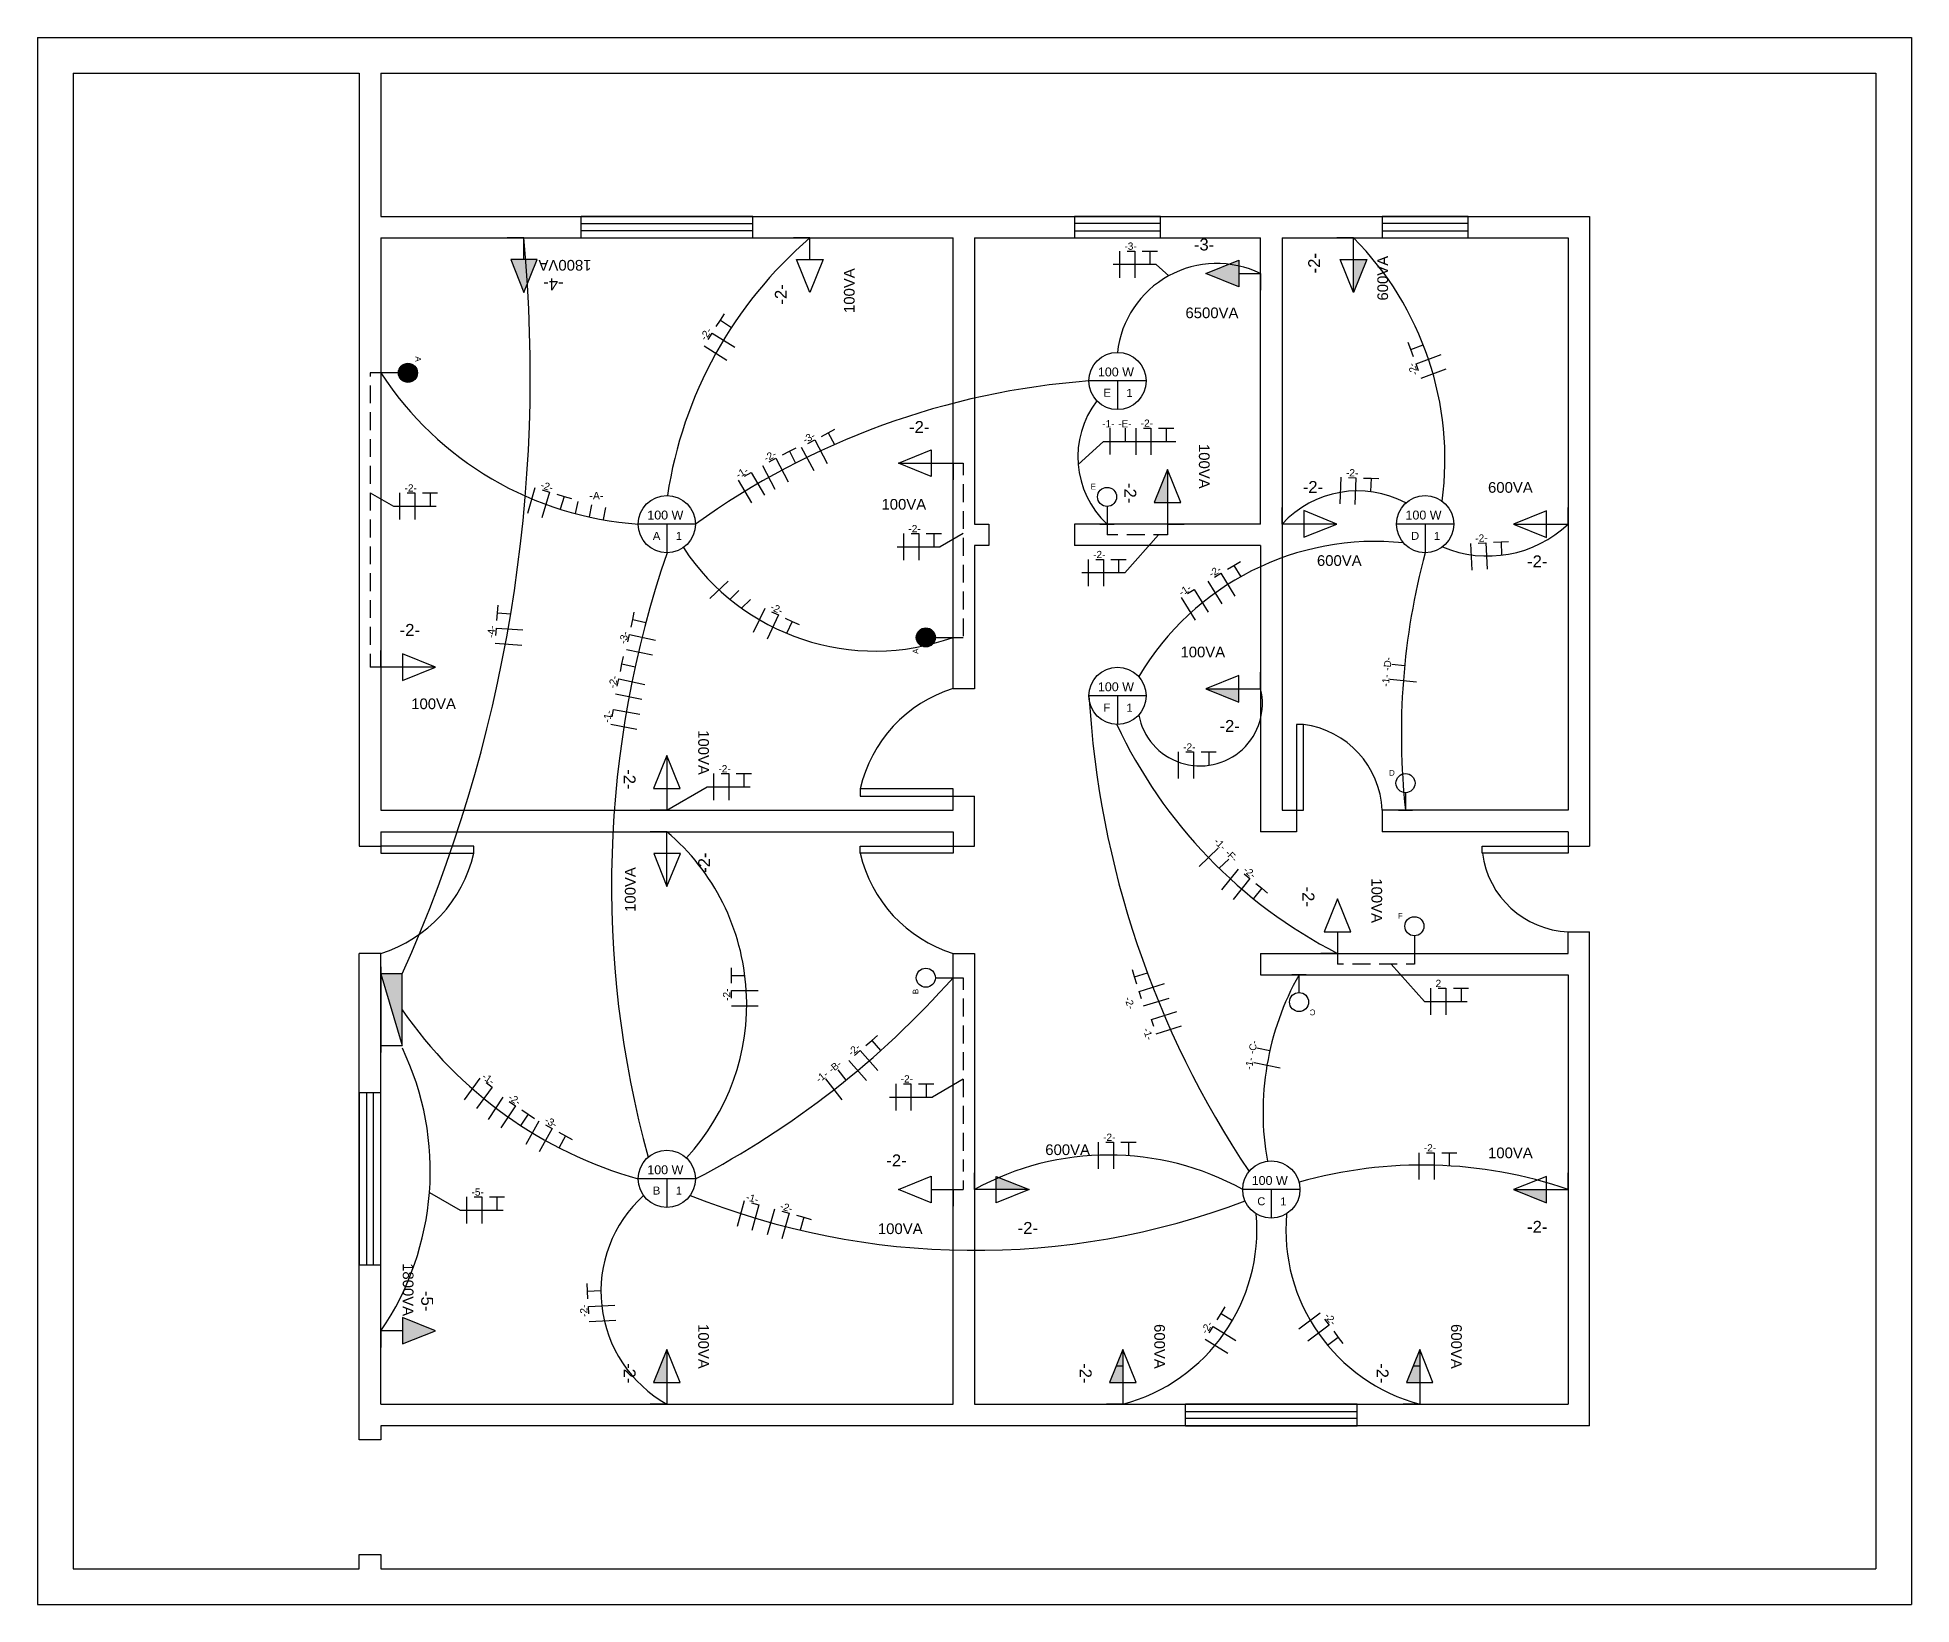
# Model space of a CAD drawing. Header units: millimetres. Extents: x -3873 to 17363, y -3177 to 7900.
# Drawn here: x -3873 to 9227, y -3107 to 7843 of the extents above; entities that cross this region are included whole.
import ezdxf
from ezdxf.enums import TextEntityAlignment as Align

# ---------------------------------------------------------------- set-up
doc = ezdxf.new("R2010")
doc.units = ezdxf.units.MM
for name, color, linetype in [('condutores', 2, 'Continuous'), ('eletroduto embutido na parede', 3, 'Continuous'), ('eletroduto embutido no teto', 170, 'Continuous'), ('interruptor', 190, 'Continuous'), ('luminária', 1, 'Continuous'), ('modelo', 7, 'Continuous'), ('ponto da tomada', 6, 'Continuous')]:
    doc.layers.add(name, color=color, linetype=linetype)
doc.styles.get("Standard").update_dxf_attribs({"font": ''})
doc.styles.get('Standard').set_extended_font_data('Arial')
pattern_1 = [(0, (0, 0), (0, 6.985), [5.08, -1.905]), (90, (0, 0), (-6.985, 4e-16), [5.08, -1.905])]

# ---------------------------------------------------------------- blocks, each defined once
blk = doc.blocks.new('PONTO TOMADA BAIXO')
at = {"layer": 'ponto da tomada', "color": 6}
for p, q in [((-0.152, 0.092), (-0.382, 0)), ((-0.382, 0), (-0.152, -0.094)), ((-0.152, -0.094), (-0.152, 0.092)), ((-0.152, 0), (0, 0)), ((0, 0), (0, 0.116)), ((0, 0), (0, -0.116))]:
    blk.add_line(p, q, dxfattribs=at)
at = {"layer": 'ponto da tomada'}
for tag, p, height in [('XXXVA', (-0.525, 0.237), 0.0745), ('-X-', (-0.467, -0.245), 0.0832)]:
    blk.add_attdef(tag, p, '', height=height, dxfattribs=at)
blk = doc.blocks.new('PONTO DE TOMADA ALTA')
at = {"layer": 'luminária'}
h = blk.add_hatch(dxfattribs=at)
h.set_pattern_fill('ANGLE', color=6)
h.set_pattern_definition([(0, (-2762.286, -2359.205), (0, 6.985), [5.08, -1.905]), (90, (-2762.286, -2359.205), (-6.985, 4e-16), [5.08, -1.905])])
h.paths.add_polyline_path([(0, 0.382), (-0.094, 0.152), (0.092, 0.152)])
at = {"layer": 'ponto da tomada'}
h = blk.add_hatch(color=6, dxfattribs=at)
h.dxf.hatch_style = 1
h.paths.add_polyline_path([(0, 0.382), (-0.094, 0.152), (0.092, 0.152)])
at = {"layer": 'ponto da tomada', "color": 6}
for p, q in [((0, 0.382), (-0.094, 0.152)), ((0.092, 0.152), (0, 0.382)), ((-0.094, 0.152), (0.092, 0.152)), ((0, 0.152), (0, 0)), ((0, 0), (-0.116, 0)), ((0, 0), (0.116, 0))]:
    blk.add_line(p, q, dxfattribs=at)
at = {"layer": 'ponto da tomada'}
for tag, p, height in [('-X-', (-0.278, 0.283), 0.0832), ('XXXVA', (-0.473, 0.154), 0.0745)]:
    blk.add_attdef(tag, p, '', height=height, dxfattribs=at)
blk = doc.blocks.new('PONTO DE TOMADA MEDIA')
at = {"layer": 'luminária'}
h = blk.add_hatch(dxfattribs=at)
h.set_pattern_fill('ANGLE', color=6)
h.set_pattern_definition([(0, (-2764.3344, -2355.388), (0, 6.985), [5.08, -1.905]), (90, (-2764.3344, -2355.388), (-6.985, 4e-16), [5.08, -1.905])])
h.paths.add_polyline_path([(0, 0.382), (-0.094, 0.152), (0, 0.152)])
at = {"layer": 'ponto da tomada'}
h = blk.add_hatch(dxfattribs=at)
h.set_pattern_fill('ANGLE', color=6)
h.set_pattern_definition(pattern_1)
h.paths.add_polyline_path([(0, 0.382), (-0.094, 0.152), (0, 0.152)])
at = {"layer": 'ponto da tomada', "color": 6}
for p, q in [((0, 0.382), (-0.094, 0.152)), ((0.092, 0.152), (0, 0.382)), ((0, 0.382), (0, 0.152)), ((-0.094, 0.152), (0.092, 0.152)), ((0, 0.152), (0, 0)), ((0, 0), (-0.116, 0)), ((0, 0), (0.116, 0))]:
    blk.add_line(p, q, dxfattribs=at)
at = {"layer": 'ponto da tomada'}
for tag, p, height in [('XXXVA', (0.219, 0.56), 0.0745), ('-X-', (-0.302, 0.287), 0.0832)]:
    blk.add_attdef(tag, p, '', height=height, rotation=270, dxfattribs=at)
blk = doc.blocks.new('PONTO DE TOMADA MEDIA 0.2')
at = {"layer": 'ponto da tomada'}
h = blk.add_hatch(color=6, dxfattribs=at)
h.dxf.hatch_style = 1
h.paths.add_polyline_path([(0, -0.152), (0, -0.382), (0.092, -0.152)])
at = {"layer": 'ponto da tomada', "color": 6}
for p, q in [((0, 0), (-0.116, 0)), ((0, 0), (0.116, 0)), ((0, -0.152), (0, 0)), ((0, -0.382), (-0.094, -0.152)), ((0.092, -0.152), (0, -0.382)), ((0, -0.382), (0, -0.152))]:
    blk.add_line(p, q, dxfattribs=at)
at = {"layer": 'ponto da tomada'}
blk.add_line((-0.094, -0.152), (0.092, -0.152), dxfattribs=at)
for tag, p, height in [('-X-', (-0.234, -0.248), 0.0832), ('XXXVA', (0.241, -0.438), 0.0745)]:
    blk.add_attdef(tag, p, '', height=height, rotation=90, dxfattribs=at)
blk = doc.blocks.new('INTERRUPTOR SIMPLES')
at = {"layer": 'interruptor'}
for p, q in [((-0.05, 0), (0.05, 0)), ((0, 0.123), (0, 0))]:
    blk.add_line(p, q, dxfattribs=at)
blk.add_circle((0, 0.19), 0.0667, dxfattribs=at)
blk.add_attdef('A', (-0.115, 0.242), '', height=0.0399, dxfattribs=at)
blk = doc.blocks.new('QUADRO DE DISTRIBUIÇÃO RESIDENCIAL')
at = {"layer": 'ponto da tomada'}
h = blk.add_hatch(color=6, dxfattribs=at)
h.dxf.hatch_style = 1
h.paths.add_polyline_path([(0.15, 0.25), (0, 0.25), (0.15, -0.25)])
for p, q in [((0, 0.3), (0, -0.3)), ((0.15, 0.25), (0, 0.25)), ((0, 0.25), (0.15, -0.25)), ((0.15, -0.25), (0.15, 0.25)), ((0, -0.25), (0.15, -0.25))]:
    blk.add_line(p, q, dxfattribs=at)
blk = doc.blocks.new('LUMINARIA')
at = {"layer": 'luminária'}
for p, q in [((0.2, 0), (-0.2, 0)), ((0, 0), (0, -0.2))]:
    blk.add_line(p, q, dxfattribs=at)
blk.add_circle((0, 0), 0.2, dxfattribs=at)
at = {"layer": 'luminária', "lineweight": 30, "flags": 104}
for tag, height, p in [('XXXW', 0.0648, (-0.129, 0.108)), ('X', 0.0723, (-0.121, -0.05)), ('X', 0.0723, (0.049, -0.05))]:
    blk.add_attdef(tag, text='', height=height, dxfattribs=at).set_placement(p, align=Align.TOP_LEFT)
blk = doc.blocks.new('LUMINARIA 007')
at = {"layer": 'ponto da tomada'}
blk.add_blockref('LUMINARIA', (0, 0), dxfattribs=at)
for tag, p, height in [('WWWX', (-0.137, 0.032), 0.0624), ('Z', (-0.098, -0.11), 0.0559), ('Y', (0.061, -0.112), 0.0559)]:
    blk.add_attdef(tag, p, '', height=height, dxfattribs=at)
blk = doc.blocks.new('PONTO DE TOMADA MEDIA 0.1')
at = {"layer": 'ponto da tomada'}
h = blk.add_hatch(color=6, dxfattribs=at)
h.dxf.hatch_style = 1
h.paths.add_polyline_path([(0.152, -0.092), (0.382, 0), (0.152, 0)])
at = {"layer": 'ponto da tomada', "color": 6}
for p, q in [((0, 0), (0, 0.116)), ((0.152, 0), (0, 0)), ((0, 0), (0, -0.116)), ((0.382, 0), (0.152, 0.094)), ((0.152, -0.092), (0.382, 0)), ((0.382, 0), (0.152, 0))]:
    blk.add_line(p, q, dxfattribs=at)
at = {"layer": 'ponto da tomada'}
blk.add_line((0.152, 0.094), (0.152, -0.092), dxfattribs=at)
for tag, p, height in [('-X-', (0.301, 0.227), 0.0832), ('XXXVA', (0.495, -0.315), 0.0745)]:
    blk.add_attdef(tag, p, '', height=height, dxfattribs=at)
blk = doc.blocks.new('PONTO DE TOMADA MEDIA 1')
at = {"layer": 'luminária'}
h = blk.add_hatch(dxfattribs=at)
h.set_pattern_fill('ANGLE', color=6)
h.set_pattern_definition([(0, (-2765.631, -2361.432), (0, 6.985), [5.08, -1.905]), (90, (-2765.631, -2361.432), (-6.985, 4e-16), [5.08, -1.905])])
h.paths.add_polyline_path([(-0.152, 0), (-0.152, 0.094), (-0.382, 0)])
at = {"layer": 'ponto da tomada'}
h = blk.add_hatch(dxfattribs=at)
h.set_pattern_fill('ANGLE', color=6)
h.set_pattern_definition(pattern_1)
h.paths.add_polyline_path([(-0.152, 0), (-0.382, 0), (-0.152, -0.092)])
at = {"layer": 'ponto da tomada', "color": 6}
for p, q in [((-0.382, 0), (-0.152, 0.094)), ((-0.152, 0.094), (-0.152, -0.092)), ((-0.152, 0), (0, 0)), ((0, 0), (0, 0.116)), ((0, 0), (0, -0.116)), ((-0.152, -0.092), (-0.382, 0)), ((-0.382, 0), (-0.152, 0))]:
    blk.add_line(p, q, dxfattribs=at)
at = {"layer": 'ponto da tomada'}
for tag, p, height in [('-X-', (-0.307, 0.212), 0.0832), ('XXXVA', (-0.5, -0.324), 0.0745)]:
    blk.add_attdef(tag, p, '', height=height, dxfattribs=at)
blk = doc.blocks.new('interruptor paralelo 007')
at = {"layer": 'interruptor'}
h = blk.add_hatch(color=256, dxfattribs=at)
h.dxf.hatch_style = 1
h.paths.add_polyline_path([(-0.257, 0, 1), (-0.123, 0, 1)])
for p, q in [((-0.123, 0), (0, 0)), ((0, -0.05), (0, 0.05))]:
    blk.add_line(p, q, dxfattribs=at)
blk.add_circle((-0.19, 0), 0.0667, dxfattribs=at)
blk.add_attdef('A', (-0.242, -0.115), '', height=0.0399, rotation=90, dxfattribs=at)
blk = doc.blocks.new('condutores fase neutro e terra')
at = {"layer": 'condutores'}
for p, q in [((-0.162, 0.142), (-0.162, -0.142)), ((-0.081, 0.142), (0, 0.142)), ((0, 0.142), (0, -0.142)), ((0.081, 0.142), (0.162, 0.142)), ((0.162, 0.142), (0.162, 0)), ((0.162, 0.142), (0.243, 0.142))]:
    blk.add_line(p, q, dxfattribs=at)
blk.add_attdef('-X-', (-0.11, 0.206), '', height=0.0773, dxfattribs=at)
blk = doc.blocks.new('condutor fase e neutro')
at = {"layer": 'condutores'}
for p, q in [((0, 0.142), (0, -0.142)), ((0.081, 0.142), (0.162, 0.142)), ((0.162, 0.142), (0.162, -0.142))]:
    blk.add_line(p, q, dxfattribs=at)
blk.add_attdef('-X-', (0.011, 0.152), '', height=0.0773, dxfattribs=at)
blk = doc.blocks.new('condutor fase e retorno')
at = {"layer": 'condutores'}
for p, q in [((0, 0.142), (0, -0.142)), ((0.162, 0.142), (0.162, 0))]:
    blk.add_line(p, q, dxfattribs=at)
for p, height in [((-0.083, 0.15), 0.0773), ((0.089, 0.15), 0.0751)]:
    blk.add_attdef('-X-', p, '', height=height, dxfattribs=at)
blk = doc.blocks.new('condutores virados')
at = {"layer": 'condutores'}
for p, q in [((-0.106, -0.093), (-0.106, 0)), ((0, -0.093), (0, 0.093)), ((0.106, -0.093), (0.106, 0.093)), ((-0.106, -0.093), (-0.159, -0.093)), ((-0.053, -0.093), (-0.106, -0.093)), ((0.053, -0.093), (0, -0.093))]:
    blk.add_line(p, q, dxfattribs=at)
blk.add_attdef('2', (0.014, -0.205), '', height=0.0507, dxfattribs=at)
blk = doc.blocks.new('condutor fase e neutrro virado')
at = {"layer": 'condutores'}
for p, q in [((0, -0.093), (0, 0.093)), ((0.106, -0.093), (0.106, 0.093)), ((0.053, -0.093), (0, -0.093))]:
    blk.add_line(p, q, dxfattribs=at)
blk.add_attdef('2', (0.047, -0.172), '', height=0.0505, dxfattribs=at)
blk = doc.blocks.new('3 retorno')
at = {"layer": 'condutores'}
for p, q in [((-0.079, 0.109), (-0.097, 0.024)), ((0.018, 0.085), (0, 0)), ((0.116, 0.065), (0.098, -0.019))]:
    blk.add_line(p, q, dxfattribs=at)
blk.add_attdef('X', (0.002, 0.122), '', height=0.053, dxfattribs=at)

msp = doc.modelspace()

# ---------------------------------------------------------------- hatches: boundary and pattern name
h = msp.add_hatch()
h.set_pattern_fill('ANGLE', color=6)
h.set_pattern_definition([(0, (0, -2.929), (0, 6.985), [5.08, -1.905]), (90, (0, -2.929), (-6.985, 4e-16), [5.08, -1.905])])
h.paths.add_polyline_path([(2772, 2350), (2771, 2349), (2772, 2349)])
h.paths.add_polyline_path([(2772, 2351), (2772, 2351), (2772, 2350), (2772, 2350)])
h.paths.add_polyline_path([(2773, 2350), (2772, 2350), (2772, 2350), (2773, 2350)])
at = {"layer": 'ponto da tomada'}
h = msp.add_hatch(color=6, dxfattribs=at)
h.dxf.hatch_style = 1
h.paths.add_polyline_path([(4526, 6288), (4295, 6193), (4526, 6102)])
h = msp.add_hatch(color=6, dxfattribs=at)
h.dxf.hatch_style = 1
h.paths.add_polyline_path([(4027, 4825), (3933, 4595), (4027, 4595)])
h = msp.add_hatch(color=6, dxfattribs=at)
h.dxf.hatch_style = 1
h.paths.add_polyline_path([(4295, 3293), (4526, 3199), (4526, 3293)])
h = msp.add_hatch(dxfattribs=at)
h.set_pattern_fill('ANSI32', color=6)
h.paths.add_polyline_path([(2751, 2363), (2751, 2363), (2751, 2363)])
h = msp.add_hatch(color=6, dxfattribs=at)
h.dxf.hatch_style = 1
h.paths.add_polyline_path([(6445, -207), (6676, -301), (6676, -207)])
h = msp.add_hatch(color=6, dxfattribs=at)
h.dxf.hatch_style = 1
h.paths.add_polyline_path([(-1321, -1100), (-1321, -1286), (-1091, -1194)])
h = msp.add_hatch(color=6, dxfattribs=at)
h.dxf.hatch_style = 1
h.paths.add_polyline_path([(527, -1555), (527, -1325), (433, -1555)])
h = msp.add_hatch(color=6, dxfattribs=at)
h.dxf.hatch_style = 1
h.paths.add_polyline_path([(3715, -1325), (3620, -1555), (3715, -1555)])
h = msp.add_hatch(color=6, dxfattribs=at)
h.dxf.hatch_style = 1
h.paths.add_polyline_path([(5790, -1325), (5695, -1555), (5790, -1555)])

# ---------------------------------------------------------------- linework, layer by layer
at = {"layer": 'condutores'}
for p, q in [((3947, 6258), (3647, 6258)), ((4036, 6178), (3947, 6258)), ((3402, 4860), (3580, 5021)), ((3580, 5021), (4085, 5021)), ((-1548, 4662), (-1385, 4569)), ((-1385, 4569), (-1085, 4569)), ((2599, 4378), (2437, 4284)), ((3963, 4368), (3728, 4103)), ((2137, 4284), (2437, 4284)), ((3728, 4103), (3428, 4103)), ((955, 4044), (828, 3923)), ((1031, 3978), (968, 3917)), ((1111, 3916), (1048, 3856)), ((527, 2443), (809, 2606)), ((809, 2606), (1109, 2606)), ((5590, 1368), (5822, 1107)), ((5822, 1107), (6122, 1107)), ((2599, 564), (2383, 439)), ((2083, 439), (2383, 439)), ((-1133, -227), (-917, -352)), ((-917, -352), (-617, -352))]:
    msp.add_line(p, q, dxfattribs=at)
at = {"layer": 'eletroduto embutido na parede'}
for p, q in [((-1473, 5500), (-1548, 5500)), ((-1548, 5500), (-1548, 5475)), ((-1548, 5412), (-1548, 5287)), ((-1548, 5225), (-1548, 5100)), ((-1548, 5037), (-1548, 4912)), ((-1548, 4850), (-1548, 4725)), ((2527, 4868), (2599, 4868)), ((2599, 4868), (2599, 4784)), ((2599, 4722), (2599, 4597)), ((-1548, 4662), (-1548, 4537)), ((-1548, 4475), (-1548, 4350)), ((2599, 4534), (2599, 4409)), ((2599, 4347), (2599, 4222)), ((3604, 4443), (3604, 4368)), ((3679, 4368), (3604, 4368)), ((3867, 4368), (3742, 4368)), ((4027, 4368), (3929, 4368)), ((4027, 4443), (4027, 4368)), ((-1548, 4287), (-1548, 4162)), ((-1548, 4100), (-1548, 3975)), ((2599, 4159), (2599, 4034)), ((2599, 3972), (2599, 3847)), ((-1548, 3912), (-1548, 3787)), ((-1548, 3725), (-1548, 3600)), ((2599, 3784), (2599, 3659)), ((-1548, 3537), (-1548, 3443)), ((2527, 3651), (2599, 3651)), ((-1473, 3443), (-1548, 3443)), ((5215, 1443), (5215, 1368)), ((5752, 1443), (5752, 1368)), ((5257, 1368), (5215, 1368)), ((5445, 1368), (5320, 1368)), ((5632, 1368), (5507, 1368)), ((5752, 1368), (5695, 1368)), ((2527, 1273), (2599, 1273)), ((2599, 1273), (2599, 1189)), ((2599, 1127), (2599, 1002)), ((2599, 939), (2599, 814)), ((2599, 752), (2599, 627)), ((2599, 564), (2599, 439)), ((2599, 377), (2599, 252)), ((2599, 189), (2599, 64)), ((2599, 2), (2599, -82)), ((2527, -207), (2599, -207)), ((2599, -144), (2599, -207))]:
    msp.add_line(p, q, dxfattribs=at)
at = {"layer": 'eletroduto embutido no teto'}
for centre, radius, start, end in [((-10646, 5482), 10218, 335.837, 5.3965), ((3453, 4202), 2955, 130.6779, 171.417), ((3765, 4893), 2201, 352.4473, 44.7864), ((4371, 5565), 699, 64.0417, 173.5797), ((487, 6777), 2339, 213.1004, 266.0903), ((3877, 63), 5395, 94.2479, 125.7183), ((4042, 4913), 642, 142.4423, 226.9978), ((5355, 3959), 716, 61.8921, 137.4703), ((6265, 5039), 819, 247.2288, 313.3189), ((7310, 1916), 7170, 161.0609, 195.3481), ((1983, 5161), 1605, 213.3283, 289.8256), ((5480, 2401), 1921, 84.1106, 149.4371), ((10565, 2976), 4904, 165.0262, 186.2372), ((4254, 3189), 436, 190.6549, 13.7914), ((10130, 3633), 6664, 183.3504, 213.8688), ((6789, 4505), 3443, 205.1242, 242.784), ((-495, 1089), 1580, 317.1617, 49.6848), ((-2189, 5460), 6307, 297.5443, 318.4037), ((6644, 335), 1950, 150.5613, 190.1523), ((1129, 2732), 2974, 214.4514, 254.3501), ((-3110, -77), 1983, 325.6883, 25.6252), ((3615, -1914), 1948, 61.2312, 118.7688), ((969, -919), 903, 132.0152, 240.7008), ((2680, 4712), 5344, 248.1368, 290.6997), ((3391, -489), 1260, 284.8873, 5.106), ((6114, -489), 1260, 174.894, 255.1127)]:
    msp.add_arc(centre, radius, start, end, dxfattribs=at)
at = {"layer": 'luminária'}
for p, q in [((-73, 6443), (-73, 6593)), ((1127, 6443), (1127, 6593)), ((3977, 6593), (3377, 6593)), ((3377, 6593), (3377, 6443)), ((3977, 6443), (3977, 6593)), ((6127, 6593), (5527, 6593)), ((5527, 6593), (5527, 6443)), ((6127, 6443), (6127, 6593)), ((-73, 6543), (1127, 6543)), ((1127, 6493), (-73, 6493)), ((3977, 6543), (3377, 6543)), ((3377, 6493), (3977, 6493)), ((3377, 6443), (3977, 6443)), ((6127, 6543), (5527, 6543)), ((5527, 6493), (6127, 6493)), ((5527, 6443), (6127, 6443)), ((4977, 3043), (4927, 3043)), ((4927, 3043), (4927, 2443)), ((4977, 2443), (4977, 3043)), ((2527, 2593), (1877, 2593)), ((1877, 2593), (1877, 2543)), ((1877, 2543), (2527, 2543)), ((2527, 2543), (2527, 2593)), ((4927, 2443), (4977, 2443)), ((-1473, 2193), (-1473, 2143)), ((-823, 2193), (-1473, 2193)), ((-1473, 2143), (-823, 2143)), ((-823, 2143), (-823, 2193)), ((1877, 2143), (1877, 2193)), ((1877, 2193), (2527, 2193)), ((2527, 2143), (1877, 2143)), ((2527, 2193), (2527, 2143)), ((6227, 2143), (6227, 2193)), ((6227, 2193), (6827, 2193)), ((6827, 2143), (6227, 2143)), ((6827, 2193), (6827, 2143)), ((-1473, 468), (-1623, 468)), ((-1623, 468), (-1623, -732)), ((-1573, 468), (-1573, -732)), ((-1523, -732), (-1523, 468)), ((-1473, -732), (-1473, 468)), ((-1623, -732), (-1473, -732)), ((4152, -1857), (4152, -1707)), ((5352, -1707), (4152, -1707)), ((4152, -1757), (5352, -1757)), ((5352, -1807), (4152, -1807)), ((5352, -1857), (5352, -1707)), ((4152, -1857), (5352, -1857))]:
    msp.add_line(p, q, dxfattribs=at)
at = {"layer": 'luminária', "color": 1}
for p, q in [((1127, 6593), (-73, 6593)), ((-73, 6443), (1127, 6443))]:
    msp.add_line(p, q, dxfattribs=at)
at = {"layer": 'luminária'}
for centre, radius, start, end in [((2813, 2377), 960, 107.2887, 166.9535), ((4894, 2415), 634, 2.5445, 82.4764), ((-1758, 2360), 960, 287.2887, 346.9535), ((2813, 2360), 960, 193.0465, 252.7113), ((6855, 2226), 633, 187.4832, 267.4959), ((5806, -3183), 3147, 71.056, 105.8582)]:
    msp.add_arc(centre, radius, start, end, dxfattribs=at)
at = {"layer": 'modelo'}
for p, q in [((-3873, 7843), (9227, 7843)), ((-3873, 7843), (-3873, -3107)), ((9227, 7843), (9227, -3107)), ((-3623, 7593), (-3623, -2857)), ((-3623, 7593), (-1623, 7593)), ((-1623, 7593), (-1623, 2193)), ((-1473, 7593), (-1473, 6593)), ((-1473, 7593), (8977, 7593)), ((8977, 7593), (8977, -2857)), ((-1473, 6593), (6977, 6593)), ((6977, 6593), (6977, 2193)), ((-1473, 6443), (2527, 6443)), ((-1473, 6443), (-1473, 2443)), ((2527, 3293), (2527, 6443)), ((2677, 6443), (4677, 6443)), ((2677, 6443), (2677, 4443)), ((4677, 4443), (4677, 6443)), ((4827, 6443), (6827, 6443)), ((4827, 6443), (4827, 2443)), ((6827, 6443), (6827, 2443)), ((2677, 4443), (2777, 4443)), ((2777, 4443), (2777, 4293)), ((3377, 4443), (3377, 4293)), ((4677, 4443), (3377, 4443)), ((2777, 4293), (2677, 4293)), ((2677, 4293), (2677, 3293)), ((4677, 4293), (3377, 4293)), ((4677, 4293), (4677, 2293)), ((2677, 3293), (2527, 3293)), ((2527, 2443), (2527, 2543)), ((2527, 2543), (2677, 2543)), ((2677, 2193), (2677, 2543)), ((4827, 2443), (4927, 2443)), ((4927, 2443), (4927, 2293)), ((6827, 2443), (5527, 2443)), ((5527, 2443), (5527, 2293)), ((-1473, 2293), (-1473, 2193)), ((2527, 2293), (2527, 2193)), ((4927, 2293), (4677, 2293)), ((6827, 2293), (5527, 2293)), ((6827, 2293), (6827, 2193)), ((-1623, 2193), (-1473, 2193)), ((2527, 2193), (2677, 2193)), ((6827, 2193), (6977, 2193)), ((6827, 1443), (6827, 1593)), ((6827, 1593), (6977, 1593)), ((6977, -1857), (6977, 1593)), ((-1623, -1957), (-1623, 1443)), ((-1473, 1443), (-1623, 1443)), ((-1473, -1707), (-1473, 1443)), ((2527, -1707), (2527, 1443)), ((2527, 1443), (2677, 1443)), ((2677, 1443), (2677, -1707)), ((4677, 1443), (6827, 1443)), ((4677, 1443), (4677, 1293)), ((4677, 1293), (6827, 1293)), ((6827, 1293), (6827, -1707)), ((-1473, -1707), (2527, -1707)), ((2677, -1707), (6827, -1707)), ((-1473, -1957), (-1623, -1957)), ((6977, -1857), (-1473, -1857)), ((-1473, -1857), (-1473, -1957)), ((-3623, -2857), (-1623, -2857)), ((-1623, -2857), (-1623, -2757)), ((-1623, -2757), (-1473, -2757)), ((-1473, -2757), (-1473, -2857)), ((-1473, -2857), (8977, -2857)), ((-3873, -3107), (9227, -3107))]:
    msp.add_line(p, q, dxfattribs=at)
for points in [[(-1473, 2443), (2527, 2443)], [(-1473, 2293), (2527, 2293)]]:
    msp.add_lwpolyline(points, dxfattribs=at)

# ---------------------------------------------------------------- block references
at = {"layer": 'condutores'}
ref = msp.add_blockref('condutores fase neutro e terra', (3797, 6258), dxfattribs=dict(at, xscale=656.1898620363495, yscale=656.1898620363495, zscale=656.1898620363495))
ref.add_attrib('-X-', '-3-', (3725, 6360), dxfattribs={"height": 50.7})
ref = msp.add_blockref('condutores fase neutro e terra', (923, 5728), dxfattribs=dict(at, xscale=656.1898620363496, yscale=656.1898620363496, zscale=656.1898620363496, rotation=57.79247041035166))
ref.add_attrib('-X-', '-2-', (798, 5722), dxfattribs={"height": 50.7, "rotation": 57.7925})
ref = msp.add_blockref('condutores fase neutro e terra', (5851, 5595), dxfattribs=dict(at, xscale=656.1898620363493, yscale=656.1898620363493, zscale=656.1898620363493, rotation=110.1722555043546))
ref.add_attrib('-X-', '-2-', (5780, 5493), dxfattribs={"height": 50.7, "rotation": 110.1723})
ref = msp.add_blockref('condutor fase e retorno', (3624, 5021), dxfattribs=dict(at, xscale=651.5347487047361, yscale=651.5347487047361, zscale=651.5347487047361))
ref.add_attrib('-X-', '-1-', (3570, 5119), dxfattribs={"height": 50.4})
ref.add_attrib('-X-', '-E-', (3683, 5119), dxfattribs={"height": 49})
ref = msp.add_blockref('condutores fase neutro e terra', (3911, 5021), dxfattribs=dict(at, xscale=656.1898620363495, yscale=656.1898620363495, zscale=656.1898620363495))
ref.add_attrib('-X-', '-2-', (3839, 5123), dxfattribs={"height": 50.7})
ref = msp.add_blockref('condutores fase neutro e terra', (1604, 4949), dxfattribs=dict(at, xscale=656.1898620363495, yscale=656.1898620363495, zscale=656.1898620363495, rotation=27.97495744914413))
ref.add_attrib('-X-', '-3-', (1493, 5005), dxfattribs={"height": 50.7, "rotation": 27.975})
ref = msp.add_blockref('condutores fase neutro e terra', (1332, 4820), dxfattribs=dict(at, xscale=656.1898620363495, yscale=656.1898620363495, zscale=656.1898620363495, rotation=27.50303414493224))
ref.add_attrib('-X-', '-2-', (1221, 4877), dxfattribs={"height": 50.7, "rotation": 27.503})
ref = msp.add_blockref('condutores fase neutro e terra', (-1235, 4569), dxfattribs=dict(at, xscale=656.1898620363495, yscale=656.1898620363495, zscale=656.1898620363495))
ref.add_attrib('-X-', '-2-', (-1307, 4670), dxfattribs={"height": 50.7})
ref = msp.add_blockref('condutores fase neutro e terra', (-320, 4577), dxfattribs=dict(at, xscale=656.1898620363494, yscale=656.1898620363494, zscale=656.1898620363494, rotation=343.5888850671102))
ref.add_attrib('-X-', '-2-', (-360, 4695), dxfattribs={"height": 50.7, "rotation": 343.5889})
for p, xscale, yscale, zscale, rotation in [((1071, 4671), 652.5602323247581, 652.5602323247581, 652.5602323247581, 30.38119435059604), ((4171, 3850), 655.942301783014, 655.942301783014, 655.942301783014, 31.80908555617397), ((226, 3027), 655.942301783014, 655.942301783014, 655.942301783014, 79.43302410866902), ((-835, 496), 655.9423017830142, 655.9423017830142, 655.9423017830142, 323.9863041221088), ((1043, -375), 655.9423017830139, 655.9423017830139, 655.9423017830139, 344.827417739016)]:
    msp.add_blockref('condutor fase e neutro', p, dxfattribs=dict(at, xscale=xscale, yscale=yscale, zscale=zscale, rotation=rotation)).add_auto_attribs({'-X-': '-1-'})
ref = msp.add_blockref('condutores fase neutro e terra', (5340, 4674), dxfattribs=dict(at, xscale=656.1898620363495, yscale=656.1898620363495, zscale=656.1898620363495, rotation=357.7165855385846))
ref.add_attrib('-X-', '-2-', (5273, 4778), dxfattribs={"height": 50.7, "rotation": 357.7166})
ref = msp.add_blockref('condutores fase neutro e terra', (2287, 4284), dxfattribs=dict(at, xscale=656.1898620363495, yscale=656.1898620363495, zscale=656.1898620363495))
ref.add_attrib('-X-', '-2-', (2215, 4386), dxfattribs={"height": 50.7})
ref = msp.add_blockref('condutores fase neutro e terra', (6256, 4220), dxfattribs=dict(at, xscale=656.1898620363496, yscale=656.1898620363496, zscale=656.1898620363496, rotation=2.774486996358901))
ref.add_attrib('-X-', '-2-', (6179, 4318), dxfattribs={"height": 50.7, "rotation": 2.7745})
ref = msp.add_blockref('condutores fase neutro e terra', (3578, 4103), dxfattribs=dict(at, xscale=656.1898620363495, yscale=656.1898620363495, zscale=656.1898620363495))
ref.add_attrib('-X-', '-2-', (3506, 4205), dxfattribs={"height": 50.7})
ref = msp.add_blockref('condutores fase neutro e terra', (4448, 4020), dxfattribs=dict(at, xscale=656.1898620363494, yscale=656.1898620363494, zscale=656.1898620363494, rotation=31.28232714556369))
ref.add_attrib('-X-', '-2-', (4334, 4069), dxfattribs={"height": 50.7, "rotation": 31.2823})
ref = msp.add_blockref('condutores fase neutro e terra', (-572, 3710), dxfattribs=dict(at, xscale=656.1898620363501, yscale=656.1898620363501, zscale=656.1898620363501, rotation=85.78410813047776))
ref.add_attrib('-X-', '-4-', (-679, 3646), dxfattribs={"height": 50.7, "rotation": 85.7841})
ref = msp.add_blockref('condutores fase neutro e terra', (357, 3652), dxfattribs=dict(at, xscale=656.1898620363498, yscale=656.1898620363498, zscale=656.1898620363498, rotation=77.91315084054298))
ref.add_attrib('-X-', '-3-', (242, 3603), dxfattribs={"height": 50.7, "rotation": 77.9132})
ref = msp.add_blockref('condutores fase neutro e terra', (1267, 3724), dxfattribs=dict(at, xscale=656.1898620363495, yscale=656.1898620363495, zscale=656.1898620363495, rotation=334.7913246426369))
ref.add_attrib('-X-', '-2-', (1245, 3847), dxfattribs={"height": 50.7, "rotation": 334.7913})
ref = msp.add_blockref('condutores fase neutro e terra', (282, 3342), dxfattribs=dict(at, xscale=656.1898620363498, yscale=656.1898620363498, zscale=656.1898620363498, rotation=77.91315084054298))
ref.add_attrib('-X-', '-2-', (167, 3293), dxfattribs={"height": 50.7, "rotation": 77.9132})
ref = msp.add_blockref('condutor fase e retorno', (5675, 3350), dxfattribs=dict(at, xscale=651.534748704736, yscale=651.534748704736, zscale=651.534748704736, rotation=84.27746397225134))
ref.add_attrib('-X-', '-1-', (5573, 3305), dxfattribs={"height": 50.4, "rotation": 84.2775})
ref.add_attrib('-X-', '-D-', (5584, 3417), dxfattribs={"height": 49, "rotation": 84.2775})
ref = msp.add_blockref('condutores fase neutro e terra', (4208, 2758), dxfattribs=dict(at, xscale=656.1898620363495, yscale=656.1898620363495, zscale=656.1898620363495))
ref.add_attrib('-X-', '-2-', (4136, 2860), dxfattribs={"height": 50.7})
ref = msp.add_blockref('condutores fase neutro e terra', (959, 2606), dxfattribs=dict(at, xscale=656.1898620363495, yscale=656.1898620363495, zscale=656.1898620363495))
ref.add_attrib('-X-', '-2-', (887, 2708), dxfattribs={"height": 50.7})
ref = msp.add_blockref('condutor fase e retorno', (4315, 2114), dxfattribs=dict(at, xscale=651.534748704736, yscale=651.534748704736, zscale=651.534748704736, rotation=314.1732508763255))
ref.add_attrib('-X-', '-1-', (4347, 2221), dxfattribs={"height": 50.4, "rotation": 314.1733})
ref.add_attrib('-X-', '-F-', (4426, 2140), dxfattribs={"height": 49, "rotation": 314.1733})
ref = msp.add_blockref('condutores fase neutro e terra', (4544, 1893), dxfattribs=dict(at, xscale=656.1898620363492, yscale=656.1898620363492, zscale=656.1898620363492, rotation=321.0151798832469))
ref.add_attrib('-X-', '-2-', (4552, 2017), dxfattribs={"height": 50.7, "rotation": 321.0152})
ref = msp.add_blockref('condutores fase neutro e terra', (1072, 1183), dxfattribs=dict(at, xscale=656.1898620363495, yscale=656.1898620363495, zscale=656.1898620363495, rotation=90))
ref.add_attrib('-X-', '-2-', (970, 1111), dxfattribs={"height": 50.7, "rotation": 90})
ref = msp.add_blockref('condutores fase neutro e terra', (5972, 1107), dxfattribs=dict(at, xscale=656.1898620363495, yscale=656.1898620363495, zscale=656.1898620363495))
ref.add_attrib('-X-', '2', (5900, 1208), dxfattribs={"height": 50.7})
ref = msp.add_blockref('condutores fase neutro e terra', (1940, 694), dxfattribs=dict(at, xscale=656.1898620363493, yscale=656.1898620363493, zscale=656.1898620363493, rotation=41.17361515281426))
ref.add_attrib('-X-', '-2-', (1819, 723), dxfattribs={"height": 50.7, "rotation": 41.1736})
ref = msp.add_blockref('condutor fase e retorno', (4722, 662), dxfattribs=dict(at, xscale=651.5347487047361, yscale=651.5347487047361, zscale=651.5347487047361, rotation=79.03032217606676))
ref.add_attrib('-X-', '-1-', (4616, 627), dxfattribs={"height": 50.4, "rotation": 79.0303})
ref.add_attrib('-X-', '-C-', (4638, 737), dxfattribs={"height": 49, "rotation": 79.0303})
ref = msp.add_blockref('condutor fase e retorno', (1693, 493), dxfattribs=dict(at, xscale=651.5347487047361, yscale=651.5347487047361, zscale=651.5347487047361, rotation=37.34590764457776))
ref.add_attrib('-X-', '-1-', (1591, 537), dxfattribs={"height": 50.4, "rotation": 37.3459})
ref.add_attrib('-X-', '-B-', (1680, 606), dxfattribs={"height": 49, "rotation": 37.3459})
ref = msp.add_blockref('condutores fase neutro e terra', (2233, 439), dxfattribs=dict(at, xscale=656.1898620363495, yscale=656.1898620363495, zscale=656.1898620363495))
ref.add_attrib('-X-', '-2-', (2161, 541), dxfattribs={"height": 50.7})
ref = msp.add_blockref('condutores fase neutro e terra', (-583, 301), dxfattribs=dict(at, xscale=656.1898620363495, yscale=656.1898620363495, zscale=656.1898620363495, rotation=326.4354309879682))
ref.add_attrib('-X-', '-2-', (-587, 425), dxfattribs={"height": 50.7, "rotation": 326.4354})
ref = msp.add_blockref('condutores fase neutro e terra', (-320, 139), dxfattribs=dict(at, xscale=656.1898620363496, yscale=656.1898620363496, zscale=656.1898620363496, rotation=331.1422320519943))
ref.add_attrib('-X-', '-3-', (-333, 263), dxfattribs={"height": 50.7, "rotation": 331.1422})
ref = msp.add_blockref('condutores fase neutro e terra', (3648, 31), dxfattribs=dict(at, xscale=656.1898620363495, yscale=656.1898620363495, zscale=656.1898620363495))
ref.add_attrib('-X-', '-2-', (3576, 133), dxfattribs={"height": 50.7})
ref = msp.add_blockref('condutores fase neutro e terra', (5890, -43), dxfattribs=dict(at, xscale=656.1898620363495, yscale=656.1898620363495, zscale=656.1898620363495))
ref.add_attrib('-X-', '-2-', (5818, 59), dxfattribs={"height": 50.7})
ref = msp.add_blockref('condutores fase neutro e terra', (-767, -352), dxfattribs=dict(at, xscale=656.1898620363495, yscale=656.1898620363495, zscale=656.1898620363495))
ref.add_attrib('-X-', '-5-', (-839, -250), dxfattribs={"height": 50.7})
ref = msp.add_blockref('condutores fase neutro e terra', (1356, -462), dxfattribs=dict(at, xscale=656.1898620363493, yscale=656.1898620363493, zscale=656.1898620363493, rotation=344.3006593284057))
ref.add_attrib('-X-', '-2-', (1314, -344), dxfattribs={"height": 50.7, "rotation": 344.3007})
ref = msp.add_blockref('condutores fase neutro e terra', (71, -1019), dxfattribs=dict(at, xscale=656.1898620363495, yscale=656.1898620363495, zscale=656.1898620363495, rotation=92.70033947877597))
ref.add_attrib('-X-', '-2-', (-27, -1096), dxfattribs={"height": 50.7, "rotation": 92.7003})
ref = msp.add_blockref('condutores fase neutro e terra', (4425, -1212), dxfattribs=dict(at, xscale=656.1898620363495, yscale=656.1898620363495, zscale=656.1898620363495, rotation=58.34511745795758))
ref.add_attrib('-X-', '-2-', (4300, -1220), dxfattribs={"height": 50.7, "rotation": 58.3451})
ref = msp.add_blockref('condutores fase neutro e terra', (5082, -1211), dxfattribs=dict(at, xscale=656.1898620363495, yscale=656.1898620363495, zscale=656.1898620363495, rotation=306.929837037267))
ref.add_attrib('-X-', '-2-', (5120, -1092), dxfattribs={"height": 50.7, "rotation": 306.9298})
at = {"layer": 'interruptor', "xscale": 1000, "yscale": 1000, "zscale": 1000, "rotation": 180}
msp.add_blockref('interruptor paralelo 007', (-1473, 5500), dxfattribs=at).add_auto_attribs({'A': 'A'})
at = {"layer": 'interruptor', "xscale": 1000, "yscale": 1000, "zscale": 1000}
msp.add_blockref('interruptor paralelo 007', (2527, 3651), dxfattribs=at).add_auto_attribs({'A': 'A'})
at = {"layer": 'luminária', "color": 1}
ref = msp.add_blockref('LUMINARIA 007', (3677, 5443), dxfattribs=dict(at, xscale=1000, yscale=1000, zscale=1000))
ref.add_attrib('Z', 'E', (3579, 5333), dxfattribs={"color": 1, "height": 55.9})
ref.add_attrib('Y', '1', (3739, 5332), dxfattribs={"color": 1, "height": 55.9})
ref.add_attrib('WWWX', '100 W', (3540, 5475), dxfattribs={"color": 1, "height": 62.4})
ref = msp.add_blockref('LUMINARIA 007', (527, 4443), dxfattribs=dict(at, xscale=1000, yscale=1000, zscale=1000))
ref.add_attrib('Z', 'A', (429, 4333), dxfattribs={"color": 1, "height": 55.9})
ref.add_attrib('Y', '1', (589, 4332), dxfattribs={"color": 1, "height": 55.9})
ref.add_attrib('WWWX', '100 W', (390, 4475), dxfattribs={"color": 1, "height": 62.4})
ref = msp.add_blockref('LUMINARIA 007', (5827, 4443), dxfattribs=dict(at, xscale=1000, yscale=1000, zscale=1000))
ref.add_attrib('Z', 'D', (5729, 4333), dxfattribs={"color": 1, "height": 55.9})
ref.add_attrib('Y', '1', (5889, 4332), dxfattribs={"color": 1, "height": 55.9})
ref.add_attrib('WWWX', '100 W', (5690, 4475), dxfattribs={"color": 1, "height": 62.4})
ref = msp.add_blockref('LUMINARIA 007', (3677, 3243), dxfattribs=dict(at, xscale=1000, yscale=1000, zscale=1000))
ref.add_attrib('Z', 'F', (3579, 3133), dxfattribs={"color": 1, "height": 55.9})
ref.add_attrib('Y', '1', (3739, 3132), dxfattribs={"color": 1, "height": 55.9})
ref.add_attrib('WWWX', '100 W', (3540, 3275), dxfattribs={"color": 1, "height": 62.4})
ref = msp.add_blockref('LUMINARIA 007', (527, -132), dxfattribs=dict(at, xscale=1000, yscale=1000, zscale=1000))
ref.add_attrib('Z', 'B', (429, -242), dxfattribs={"color": 1, "height": 55.9})
ref.add_attrib('Y', '1', (589, -243), dxfattribs={"color": 1, "height": 55.9})
ref.add_attrib('WWWX', '100 W', (390, -100), dxfattribs={"color": 1, "height": 62.4})
ref = msp.add_blockref('LUMINARIA 007', (4752, -207), dxfattribs=dict(at, xscale=1000, yscale=1000, zscale=1000))
ref.add_attrib('Z', 'C', (4654, -317), dxfattribs={"color": 1, "height": 55.9})
ref.add_attrib('Y', '1', (4814, -318), dxfattribs={"color": 1, "height": 55.9})
ref.add_attrib('WWWX', '100 W', (4615, -175), dxfattribs={"color": 1, "height": 62.4})
at = {"layer": 'modelo', "xscale": 1000, "yscale": 1000, "zscale": 1000}
for name, p, values in [('INTERRUPTOR SIMPLES', (3604, 4443), {'A': 'E'}), ('3 retorno', (-17, 4493), {'X': '-A-'}), ('INTERRUPTOR SIMPLES', (5690, 2443), {'A': 'D'}), ('INTERRUPTOR SIMPLES', (5752, 1443), {'A': 'F'})]:
    msp.add_blockref(name, p, dxfattribs=at).add_auto_attribs(values)
msp.add_blockref('QUADRO DE DISTRIBUIÇÃO RESIDENCIAL', (-1473, 1050), dxfattribs=at)
at = {"layer": 'modelo'}
for name, p, xscale, yscale, zscale, rotation, values in [('INTERRUPTOR SIMPLES', (2527, 1273), 1000, 1000, 1000, 90, {'A': 'B'}), ('condutores virados', (3917, 1205), 1000, 1000, 1000, 287.2513532323881, {'2': '-2-'}), ('INTERRUPTOR SIMPLES', (4946, 1293), 1000, 1000, 1000, 180, {'A': 'C'}), ('condutor fase e neutrro virado', (4004, 1010), 999.9999999999998, 999.9999999999998, 999.9999999999998, 287.6185948644248, {'2': '-1-'})]:
    msp.add_blockref(name, p, dxfattribs=dict(at, xscale=xscale, yscale=yscale, zscale=zscale, rotation=rotation)).add_auto_attribs(values)
at = {"layer": 'ponto da tomada', "xscale": 1000, "yscale": 1000, "zscale": 1000}
for name, p, rotation, values in [('PONTO DE TOMADA ALTA', (-473, 6443), 180, {'XXXVA': '1800VA', '-X-': '-4-'}), ('PONTO DE TOMADA MEDIA', (6827, 4443), 90, {'XXXVA': '600VA', '-X-': '-2-'}), ('PONTO DE TOMADA MEDIA', (4677, 3293), 90, {'XXXVA': '100VA', '-X-': '-2-'}), ('PONTO DE TOMADA MEDIA', (527, 2293), 180, {'XXXVA': '100VA', '-X-': '-2-'}), ('PONTO TOMADA BAIXO', (5215, 1443), 270, {'-X-': '-2-', 'XXXVA': '100VA'}), ('PONTO DE TOMADA MEDIA', (6827, -207), 90, {'XXXVA': '100VA', '-X-': '-2-'}), ('PONTO DE TOMADA ALTA', (-1473, -1194), 270, {'XXXVA': '1800VA', '-X-': '-5-'})]:
    msp.add_blockref(name, p, dxfattribs=dict(at, rotation=rotation)).add_auto_attribs(values)
at = {"layer": 'ponto da tomada'}
ref = msp.add_blockref('PONTO TOMADA BAIXO', (1527, 6443), dxfattribs=dict(at, xscale=-1000, yscale=1000, zscale=1000, rotation=270))
ref.add_attrib('-X-', '-2-', (1365, 5977), dxfattribs={"height": 83.2, "rotation": 90})
ref.add_attrib('XXXVA', '100VA', (1839, 5918), dxfattribs={"height": 74.5, "rotation": 90})
ref = msp.add_blockref('PONTO TOMADA BAIXO', (4677, 6193), dxfattribs=dict(at, xscale=-1000, yscale=1000, zscale=1000, rotation=180))
ref.add_attrib('-X-', '-3-', (4211, 6355), dxfattribs={"height": 83.2})
ref.add_attrib('XXXVA', '6500VA', (4152, 5882), dxfattribs={"height": 74.5})
at = {"layer": 'ponto da tomada', "xscale": 1000, "yscale": 1000, "zscale": 1000}
for name, p, values in [('PONTO DE TOMADA MEDIA 0.2', (5327, 6443), {'XXXVA': '600VA', '-X-': '-2-'}), ('PONTO DE TOMADA MEDIA 1', (2527, 4868), {'XXXVA': '100VA', '-X-': '-2-'}), ('PONTO DE TOMADA MEDIA', (4027, 4443), {'XXXVA': '100VA', '-X-': '-2-'}), ('PONTO DE TOMADA MEDIA', (527, 2443), {'XXXVA': '100VA', '-X-': '-2-'}), ('PONTO DE TOMADA MEDIA', (527, -1707), {'XXXVA': '100VA', '-X-': '-2-'}), ('PONTO DE TOMADA MEDIA', (3715, -1707), {'XXXVA': '600VA', '-X-': '-2-'}), ('PONTO DE TOMADA MEDIA', (5790, -1707), {'XXXVA': '600VA', '-X-': '-2-'})]:
    msp.add_blockref(name, p, dxfattribs=at).add_auto_attribs(values)
at = {"layer": 'ponto da tomada'}
ref = msp.add_blockref('PONTO DE TOMADA MEDIA', (4827, 4443), dxfattribs=dict(at, xscale=1000, yscale=1000, zscale=1000, rotation=270))
ref.add_attrib('XXXVA', '600VA', (5071, 4151), dxfattribs={"height": 74.5})
ref.add_attrib('-X-', '-2-', (4972, 4661), dxfattribs={"height": 83.2})
ref = msp.add_blockref('PONTO DE TOMADA MEDIA', (-1473, 3443), dxfattribs=dict(at, xscale=1000, yscale=1000, zscale=1000, rotation=270))
ref.add_attrib('XXXVA', '100VA', (-1260, 3150), dxfattribs={"height": 74.5})
ref.add_attrib('-X-', '-2-', (-1341, 3662), dxfattribs={"height": 83.2})
ref = msp.add_blockref('PONTO TOMADA BAIXO', (2527, -207), dxfattribs=dict(at, xscale=-1000, yscale=1000, zscale=1000, rotation=180))
ref.add_attrib('-X-', '-2-', (2061, -45), dxfattribs={"height": 83.2})
ref.add_attrib('XXXVA', '100VA', (2002, -518), dxfattribs={"height": 74.5})
ref = msp.add_blockref('PONTO DE TOMADA MEDIA 0.1', (2677, -207), dxfattribs=dict(at, xscale=-1000, yscale=1000, zscale=1000, rotation=180))
ref.add_attrib('XXXVA', '600VA', (3172, 34), dxfattribs={"height": 74.5})
ref.add_attrib('-X-', '-2-', (2979, -517), dxfattribs={"height": 83.2})

doc.saveas('drawing.dxf')
